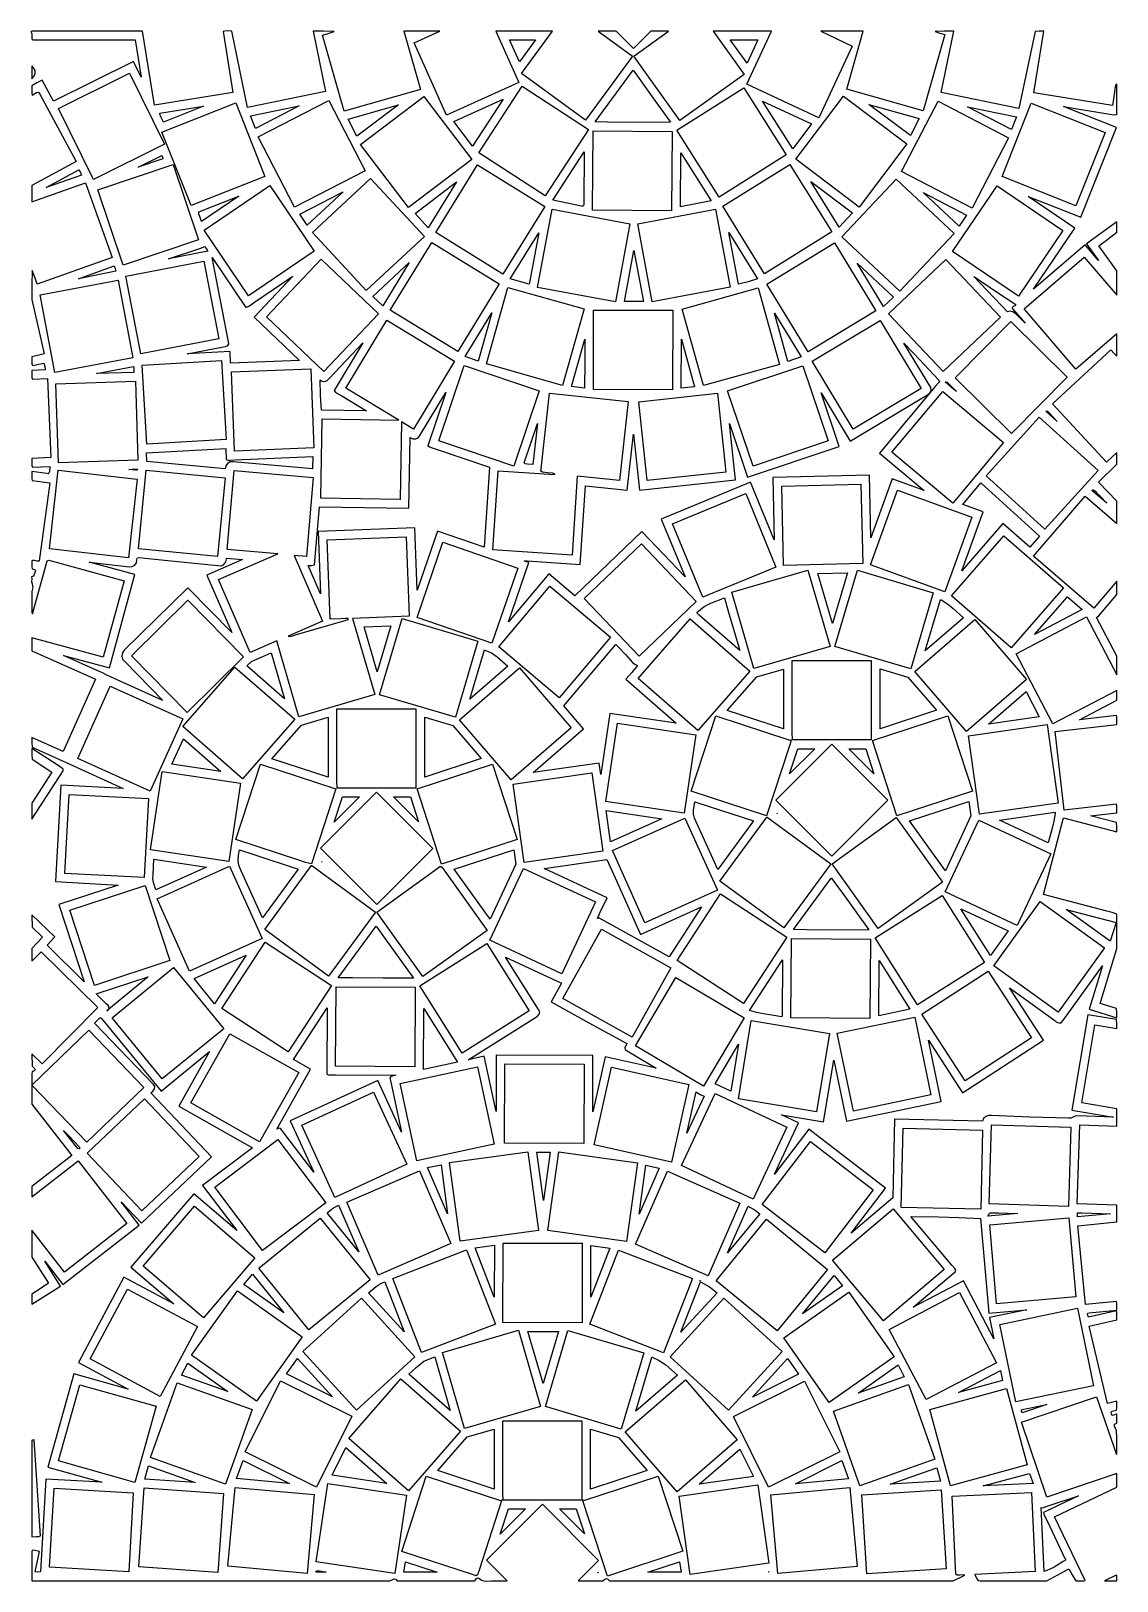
# Model space of a CAD drawing. Extents: x 0 to 14, y 0.5 to 20.5.
import ezdxf

# ---------------------------------------------------------------- set-up
doc = ezdxf.new("R2010")
doc.units = 0
doc.layers.add('Layer_1', color=7, linetype='CONTINUOUS')

msp = doc.modelspace()

# ---------------------------------------------------------------- linework, layer by layer
at = {"layer": 'Layer_1', "color": 7}
for points in [[(-0.017708, 20.501908), (-0.005276, 20.477813), (-0.007134, 20.443447), (-0.008022, 20.411413), (-0.003335, 20.400208), (0.007317, 20.39431), (1.328746, 20.39431), (1.406743, 19.910619), (1.306477, 20.112639), (0.272562, 19.601663), (0.124726, 19.875176), (0.056599, 19.839084), (-0.006794, 19.8001), (-0.007596, 19.733353), (-0.007157, 19.701389), (-0.000584, 19.679703), (0.055313, 19.711869), (0.079895, 19.716686), (0.095511, 19.6915), (0.564376, 18.822795), (-0.006794, 18.514501), (-0.006794, 18.30074), (0.687131, 18.546802), (1.02894, 17.583278), (0.062274, 17.240367), (0.031373, 17.32865), (-0.003376, 17.415212), (-0.007245, 17.227932), (-0.006628, 17.040331), (0.151571, 16.338138), (-0.006794, 16.302419), (-0.00777, 16.239821), (-0.007442, 16.209543), (0.000091, 16.188263), (0.149311, 16.220563), (0.16026, 16.176947), (0.166619, 16.132204), (-0.006794, 16.124487), (-0.00785, 16.063382), (-0.007626, 16.033617), (0.000255, 16.011858), (0.194345, 16.020472), (0.23971, 14.99907), (-0.006794, 14.988101), (-0.007846, 14.926863), (-0.007614, 14.897036), (0.000255, 14.875197), (0.225709, 14.885299), (0.222094, 14.821315), (0.214018, 14.796129), (0.204037, 14.79121), (0.188428, 14.793681), (-0.006794, 14.820201), (-0.007659, 14.759252), (-0.007299, 14.729469), (-0.000675, 14.705162), (0.225323, 14.674294), (0.087134, 13.661271), (0.059581, 13.663588), (0.027007, 13.671664), (0.001013, 13.672201), (-0.005889, 13.665486), (-0.006794, 13.6519), (-0.008537, 13.587374), (-0.001443, 13.562068), (0.02729, 13.555658), (0.040464, 13.547176), (0.038191, 13.528286), (0.024535, 13.488012), (0.016348, 13.469179), (0.001909, 13.464592), (-0.009049, 13.457676), (-0.006793, 13.431855), (-0.009421, 13.399291), (-0.004471, 13.370846), (0.007516, 13.323764), (-0.006064, 13.268264), (-0.008126, 13.21093), (-0.006793, 13.095393), (-0.007523, 13.029563), (-0.006425, 12.998605), (0.001039, 12.980933), (0.097472, 13.322827), (0.190501, 13.666088), (0.213437, 13.673162), (0.244571, 13.665909), (0.309531, 13.646699), (1.183502, 13.408869), (0.91506, 12.422359), (-0.006793, 12.673162), (-0.006793, 12.503939), (0.813416, 12.137381), (0.396256, 11.203953), (-0.006793, 11.384035), (-0.007389, 11.319618), (-0.002603, 11.258689), (0.436991, 11.05981), (1.174627, 10.726325), (0.367979, 10.769595), (0.300841, 9.522857), (1.108096, 9.479641), (0.340639, 9.227626), (0.668997, 8.227721), (0.189054, 8.701766), (0.29136, 8.808647), (-0.006793, 9.094452), (-0.004642, 8.935537), (0.131288, 8.80523), (-0.006792, 8.658386), (-0.006792, 8.495226), (0.113594, 8.617155), (0.843403, 7.896386), (0.124949, 7.168947), (-0.006792, 7.299034), (-0.004698, 7.138575), (0.026284, 7.109737), (0.035521, 7.094561), (0.024462, 7.079209), (0.005797, 7.071137), (-0.004476, 7.07064), (-0.006792, 7.034891), (-0.005305, 6.649372), (0.508538, 5.987417), (-0.006793, 5.5874), (-0.006793, 5.452408), (0.59133, 5.917744), (1.221149, 5.108119), (0.41417, 4.480339), (-0.006793, 5.021468), (-0.00569, 4.674147), (0.208623, 4.335701), (0.098864, 4.266687), (-0.006792, 4.195416), (-0.006792, 4.065219), (0.364782, 4.300257), (0.161494, 4.62134), (0.395044, 4.321369), (1.380176, 5.08844), (1.147728, 5.386923), (1.407737, 5.112197), (2.31432, 5.970219), (1.531815, 6.795829), (1.55715, 6.817256), (1.577768, 6.845709), (1.583254, 6.875889), (1.563193, 6.9025), (0.802612, 7.694035), (0.825628, 7.71521), (0.849002, 7.744036), (0.871934, 7.763417), (0.882985, 7.764223), (0.893626, 7.756255), (1.662894, 6.815949), (2.289791, 7.328855), (1.891538, 6.623189), (2.842605, 6.087022), (2.198234, 5.600244), (2.638931, 5.016892), (2.083747, 5.492095), (1.272578, 4.544225), (1.827321, 4.069463), (1.182345, 4.413918), (0.594418, 3.312976), (1.23934, 2.968521), (0.534667, 3.165746), (0.198425, 1.96338), (0.898855, 1.767644), (0.1734, 1.808544), (0.104443, 0.610147), (0.07148, 0.603821), (0.036423, 0.608273), (0.091489, 0.873076), (0.032769, 0.887226), (0.005748, 0.891425), (-0.006792, 0.877817), (-0.006792, 0.492958), (4.615203, 0.493565), (4.671462, 0.518906), (4.694354, 0.517398), (4.709681, 0.492958), (5.715208, 0.492958), (5.732002, 0.521263), (5.752091, 0.531713), (5.774743, 0.525473), (5.799223, 0.503708), (5.8289, 0.492554), (5.861934, 0.491665), (5.929025, 0.493013), (6.1311, 0.493013), (5.864202, 0.760022), (6.587121, 1.482886), (7.31241, 0.757487), (7.047937, 0.493013), (7.367807, 0.494337), (7.392214, 0.515113), (7.414187, 0.523745), (7.434013, 0.517342), (7.451977, 0.493013), (8.481372, 0.493013), (8.586819, 0.493013), (11.894497, 0.49373), (12.042057, 0.569137), (12.011241, 0.570896), (11.976617, 0.566715), (11.946159, 0.566469), (11.927844, 0.580035), (11.880496, 1.587231), (12.905095, 1.635407), (12.953106, 0.614061), (12.17264, 0.577405), (12.197877, 0.521757), (12.213423, 0.498594), (12.239888, 0.493014), (13.10447, 0.493894), (13.386526, 0.650605), (13.431042, 0.569531), (13.478249, 0.493012), (13.543406, 0.492156), (13.574679, 0.492554), (13.59577, 0.499384), (13.203413, 1.321875), (14.00703, 1.7053), (14.00703, 1.879594), (13.101383, 1.57356), (12.774071, 2.54221), (13.745919, 2.870569), (14.000054, 2.125942), (14.006685, 2.145494), (14.007667, 2.177836), (14.00703, 2.246428), (14.007819, 2.340331), (14.001456, 2.432896), (13.977239, 2.492486), (13.977945, 2.516596), (14.00703, 2.528099), (14.00703, 2.649752), (13.967759, 2.633241), (13.949586, 2.630598), (13.938403, 2.645949), (13.932454, 2.672445), (13.947675, 2.68542), (14.000044, 2.697276), (14.007376, 2.721768), (14.00793, 2.751586), (14.00703, 2.812802), (13.885762, 2.785903), (13.649511, 3.780571), (14.00703, 3.865568), (14.007989, 3.928707), (14.007636, 3.959227), (14.00016, 3.980762), (13.639314, 3.896712), (13.62758, 3.934047), (13.631798, 3.949905), (13.649076, 3.952882), (14.00703, 3.988489), (14.008075, 4.049671), (14.007838, 4.079422), (14.000008, 4.100791), (13.602492, 4.061359), (13.50151, 5.078848), (14.00703, 5.129008), (14.00703, 5.344258), (13.492525, 5.361566), (13.526866, 6.383409), (14.00703, 6.367314), (14.007312, 6.588957), (13.554985, 6.664915), (13.724263, 7.673308), (14.007312, 7.625793), (14.008151, 7.686599), (14.001414, 7.740997), (13.631934, 7.802954), (13.425614, 6.572366), (13.963656, 6.482021), (13.499718, 6.49846), (13.469086, 6.493017), (13.441434, 6.479707), (13.413733, 6.468403), (13.382956, 6.468977), (12.884195, 6.480136), (12.386096, 6.501301), (12.348576, 6.50327), (12.313405, 6.489569), (12.286339, 6.463492), (12.273133, 6.428333), (11.136693, 6.455232), (11.112495, 5.438626), (10.574564, 4.985472), (11.018945, 5.563092), (10.030341, 6.324871), (9.584407, 5.745544), (9.894576, 6.407608), (9.673759, 6.510961), (10.220014, 6.420672), (10.352085, 7.219494), (10.517064, 6.427838), (11.738502, 6.682499), (11.573468, 7.474155), (12.013613, 6.795003), (13.060977, 7.473934), (12.620722, 8.152866), (13.204569, 7.730856), (13.228983, 7.710382), (13.259272, 7.697925), (13.288387, 7.700557), (13.309279, 7.725353), (13.822757, 8.436852), (13.648903, 7.876266), (14.007028, 7.765031), (14.00771, 7.827056), (14.002067, 7.884424), (13.789684, 7.950295), (14.007028, 8.659213), (14.007028, 9.01166), (14.00632, 9.044494), (14.007028, 9.104484), (13.946264, 9.126527), (13.87887, 9.143457), (13.060812, 9.357437), (13.319497, 10.346648), (14.007028, 10.166786), (14.007763, 10.228435), (14.001736, 10.284857), (13.667259, 10.372555), (14.007028, 10.411416), (14.00806, 10.472963), (14.007799, 10.502862), (14.000022, 10.524299), (13.325836, 10.446969), (13.209309, 11.462749), (14.007028, 11.554306), (14.00806, 11.615826), (14.007801, 11.645713), (14.000022, 11.667133), (13.5251, 11.612514), (14.007028, 11.865191), (14.007028, 11.992852), (13.179985, 11.558881), (12.704892, 12.464307), (13.613295, 12.940943), (14.006422, 12.192723), (14.006196, 12.435533), (13.743266, 12.933722), (13.771985, 12.954265), (13.795641, 12.981653), (13.842048, 13.037636), (14.007023, 13.232701), (14.007023, 13.403357), (13.709752, 13.056643), (12.931001, 13.72433), (13.596538, 14.500551), (14.007028, 14.1486), (14.005044, 14.437602), (13.769124, 14.683169), (14.007029, 14.914734), (14.007029, 15.066263), (13.872312, 14.941744), (13.176072, 15.695035), (13.926937, 16.389015), (13.970006, 16.341481), (14.007029, 16.309419), (14.007029, 16.596878), (13.478303, 16.142511), (12.809789, 16.920497), (13.585294, 17.586916), (14.007029, 17.096059), (14.005705, 17.412897), (13.772045, 17.734586), (13.891366, 17.820766), (14.007028, 17.908826), (14.007028, 18.0447), (13.614508, 17.759446), (13.771273, 17.543811), (13.597585, 17.745886), (12.93067, 17.172843), (13.465845, 17.961742), (12.860996, 18.372122), (13.540424, 18.102357), (14.000799, 19.2625), (13.319387, 19.532816), (13.967065, 19.427534), (13.999595, 19.430952), (14.008644, 19.440537), (14.007028, 19.458622), (14.004784, 19.823216), (13.993464, 19.815031), (13.986984, 19.785701), (13.977256, 19.720118), (13.94893, 19.544998), (12.936293, 19.708709), (13.065388, 20.507199), (13.004596, 20.507997), (12.949687, 20.501577), (12.742816, 19.506799), (11.738502, 19.715654), (11.903095, 20.507199), (11.780839, 20.507727), (11.659182, 20.502845), (11.720526, 20.480518), (11.783867, 20.463102), (11.506055, 19.479128), (10.518883, 19.757822), (10.73044, 20.507199), (10.184185, 20.505545), (10.590155, 20.314108), (10.157451, 19.387736), (9.228047, 19.821818), (9.548138, 20.507199), (8.791815, 20.507199), (9.194037, 19.946338), (8.36319, 19.350529), (7.766831, 20.182037), (8.216347, 20.507144), (7.988309, 20.505104), (7.765673, 20.282468), (7.538076, 20.507143), (7.308991, 20.507143), (7.749467, 20.182808), (7.143627, 19.356261), (6.319009, 19.960723), (6.719577, 20.507198), (5.985909, 20.507198), (6.284944, 19.842708), (5.349641, 19.42169), (4.930001, 20.354015), (5.261337, 20.505269), (4.797048, 20.507199), (5.011967, 19.752806), (4.025457, 19.471797), (3.745329, 20.455109), (3.822268, 20.47653), (3.897189, 20.5029), (3.761577, 20.507715), (3.625385, 20.507199), (3.785568, 19.726844), (2.780703, 19.520689), (2.578241, 20.507199), (2.515832, 20.508194), (2.485585, 20.507877), (2.463946, 20.500235), (2.590644, 19.712567), (1.577896, 19.549628), (1.423886, 20.507199), (-0.000013, 20.507199), (-0.017707, 20.501908), (-0.017708, 20.501908)], [(6.497877, 20.3942), (6.289628, 20.109994), (6.161691, 20.3942), (6.497877, 20.3942), (6.497877, 20.3942)], [(9.371749, 20.3942), (9.230417, 20.091362), (9.013128, 20.3942), (9.371749, 20.3942), (9.371749, 20.3942)], [(-0.006794, 20.039824), (-0.006794, 19.888791), (0.020005, 19.919801), (0.036285, 19.957981), (0.036373, 19.997508), (0.014594, 20.032561), (-0.002279, 20.054597), (-0.007324, 20.055515), (-0.006794, 20.039824), (-0.006794, 20.039824)], [(1.708533, 19.045376), (0.789106, 18.590624), (0.335842, 19.507019), (1.255269, 19.961772), (1.708533, 19.045376), (1.708533, 19.045376)], [(7.814565, 19.923683), (8.027024, 19.625761), (8.243356, 19.330685), (7.836039, 19.328377), (7.428785, 19.332088), (7.268531, 19.33438), (7.75779, 20.002012), (7.814565, 19.923684), (7.814565, 19.923683)], [(5.674692, 18.847655), (4.856579, 18.228861), (4.239769, 19.044329), (5.057938, 19.663123), (5.674692, 18.847655), (5.674692, 18.847655)], [(5.686048, 19.020737), (5.444395, 19.339946), (6.081214, 19.626302), (5.686048, 19.020737), (5.686048, 19.020737)], [(7.182101, 19.237089), (6.621791, 18.377855), (5.765367, 18.936346), (6.325622, 19.79558), (7.182101, 19.237089), (7.182101, 19.237089)], [(9.735275, 18.908509), (8.870914, 18.362365), (8.322951, 19.229537), (9.187312, 19.775682), (9.735275, 18.908509), (9.735275, 18.908509)], [(11.293561, 19.050227), (10.677853, 18.233932), (9.858913, 18.851624), (10.47462, 19.667919), (11.293561, 19.050227), (11.293561, 19.050227)], [(1.693154, 19.33267), (1.66242, 19.392739), (1.648459, 19.422049), (1.644337, 19.446294), (2.208706, 19.537115), (1.693154, 19.33267), (1.693154, 19.33267)], [(3.004275, 18.631193), (2.050838, 18.252839), (1.673641, 19.203189), (2.627078, 19.581543), (3.004275, 18.631193), (3.004275, 18.631193)], [(3.338201, 19.486018), (2.882016, 19.250098), (2.816696, 19.413037), (3.447011, 19.542297), (3.338201, 19.486018), (3.338201, 19.486018)], [(4.296324, 18.703568), (3.38511, 18.232665), (2.915695, 19.140957), (3.826964, 19.61186), (4.296324, 18.703568), (4.296324, 18.703568)], [(4.19275, 19.150218), (4.07942, 19.369711), (4.727484, 19.554424), (4.19275, 19.150218), (4.19275, 19.150218)], [(10.062752, 19.308141), (9.820217, 18.986011), (9.430453, 19.602931), (10.062752, 19.308141), (10.062752, 19.308141)], [(11.454571, 19.376932), (11.339918, 19.156667), (10.804963, 19.560432), (11.454571, 19.376932), (11.454571, 19.376932)], [(12.608319, 19.127177), (12.136479, 18.220207), (11.226478, 18.693535), (11.698318, 19.60056), (12.608319, 19.127177), (12.608319, 19.127177)], [(12.708916, 19.399146), (12.644203, 19.235932), (12.079097, 19.530225), (12.708916, 19.399146), (12.708916, 19.399146)], [(13.854341, 19.19889), (13.476869, 18.24865), (12.523597, 18.627335), (12.90107, 19.577575), (13.854341, 19.19889), (13.854341, 19.19889)], [(8.263806, 19.21245), (8.256364, 18.186693), (7.233915, 18.194134), (7.241412, 19.219836), (8.263806, 19.21245), (8.263806, 19.21245)], [(1.671437, 18.900793), (1.685562, 18.867973), (1.680266, 18.854675), (1.660701, 18.850146), (1.365402, 18.749539), (1.671437, 18.900793), (1.671437, 18.900793)], [(7.122239, 18.299692), (7.122792, 18.259864), (7.111314, 18.246706), (7.090544, 18.247106), (6.905467, 18.285502), (6.720403, 18.322072), (7.127255, 18.945717), (7.122239, 18.299692), (7.122239, 18.299692)], [(8.768664, 18.313748), (8.37008, 18.23746), (8.375317, 18.936566), (8.768664, 18.313748), (8.768664, 18.313748)], [(0.600425, 18.713324), (0.619835, 18.682374), (0.632892, 18.647619), (0.179958, 18.48694), (0.600425, 18.713324), (0.600425, 18.713324)], [(2.143773, 17.8133), (1.17165, 17.485933), (0.845385, 18.45497), (1.817509, 18.782281), (2.143773, 17.8133), (2.143773, 17.8133)], [(6.618208, 18.241484), (6.078237, 17.369296), (5.208916, 17.907447), (5.748831, 18.779636), (6.618208, 18.241484), (6.618208, 18.241484)], [(10.325957, 17.912519), (9.457628, 17.372879), (8.916224, 18.244075), (9.784609, 18.783714), (10.325957, 17.912519), (10.325957, 17.912519)], [(3.641094, 17.664417), (2.791561, 17.089554), (2.218628, 17.936331), (3.068161, 18.511194), (3.641094, 17.664417), (3.641094, 17.664417)], [(3.551136, 17.9995), (3.454894, 18.141328), (4.015369, 18.431047), (3.551136, 17.9995), (3.551136, 17.9995)], [(5.06345, 17.855302), (4.312529, 17.156582), (3.616069, 17.905077), (4.366989, 18.603853), (5.06345, 17.855302), (5.06345, 17.855302)], [(5.1135, 17.96775), (4.941907, 18.152077), (5.479121, 18.558433), (5.1135, 17.96775), (5.1135, 17.96775)], [(10.591808, 18.15803), (10.42016, 17.975468), (10.055145, 18.562787), (10.591808, 18.15803), (10.591808, 18.15803)], [(11.904087, 17.892675), (11.20498, 17.146605), (10.456485, 17.847971), (11.155647, 18.594041), (11.904087, 17.892675), (11.904087, 17.892675)], [(12.066916, 18.129036), (11.969681, 17.986161), (11.505944, 18.42096), (12.066916, 18.129036), (12.066916, 18.129036)], [(13.308804, 17.931646), (12.734933, 17.085475), (11.885952, 17.661165), (12.459877, 18.507335), (13.308804, 17.931646), (13.308804, 17.931646)], [(2.183516, 18.048834), (2.161256, 18.11247), (2.151366, 18.143712), (2.15, 18.170994), (2.66627, 18.37576), (2.183516, 18.048834), (2.183516, 18.048834)], [(7.717221, 18.019124), (7.529973, 17.010565), (6.524722, 17.197207), (6.711969, 18.205765), (7.717221, 18.019124), (7.717221, 18.019124)], [(9.01175, 17.198915), (8.006829, 17.01062), (7.817928, 18.018848), (8.822848, 18.207088), (9.01175, 17.198915), (9.01175, 17.198915)], [(6.515406, 17.762312), (6.41751, 17.237886), (6.171723, 17.306292), (6.541368, 17.902817), (6.515406, 17.762312), (6.515406, 17.762312)], [(9.365189, 17.30778), (9.243099, 17.270408), (9.119678, 17.2375), (8.994497, 17.90403), (9.365189, 17.30778), (9.365189, 17.30778)], [(2.223368, 17.723507), (2.246942, 17.696094), (2.264489, 17.6637), (1.759135, 17.565198), (2.177562, 17.705041), (2.223368, 17.723507), (2.223368, 17.723507)], [(6.030281, 17.244501), (5.495272, 16.369336), (4.622919, 16.902582), (5.157928, 17.777802), (6.030281, 17.244501), (6.030281, 17.244501)], [(7.891405, 17.014479), (7.645838, 17.01514), (7.767988, 17.673457), (7.891405, 17.014479), (7.891405, 17.014479)], [(10.894205, 16.894038), (10.020253, 16.363273), (9.487724, 17.240036), (10.361621, 17.770801), (10.894205, 16.894038), (10.894205, 16.894038)], [(1.056335, 17.473972), (1.0683, 17.440537), (1.076785, 17.405566), (0.594417, 17.309379), (1.056335, 17.473972), (1.056335, 17.473972)], [(2.409514, 16.533764), (1.402223, 16.340012), (1.209077, 17.343995), (2.216258, 17.537802), (2.409514, 16.533764), (2.409514, 16.533764)], [(2.757661, 16.938521), (2.780383, 16.944357), (2.805161, 16.960876), (2.855114, 16.995974), (3.365321, 17.341349), (2.863109, 16.812789), (3.450704, 16.254518), (2.560437, 16.218193), (2.553381, 16.370825), (2.001008, 16.339957), (2.468113, 16.429041), (2.495927, 16.432534), (2.522119, 16.444047), (2.537456, 16.463885), (2.532708, 16.492352), (2.322532, 17.581183), (2.757661, 16.938521), (2.757661, 16.938521)], [(4.470287, 16.856225), (3.763574, 16.112746), (3.02252, 16.817199), (3.729233, 17.560678), (4.470287, 16.856225), (4.470287, 16.856225)], [(4.525629, 16.959798), (4.397527, 17.081562), (4.867713, 17.51873), (4.525629, 16.959798), (4.525629, 16.959798)], [(11.120424, 17.071254), (10.992542, 16.949601), (10.652607, 17.509636), (11.120424, 17.071254), (11.120424, 17.071254)], [(12.503533, 16.81312), (11.761542, 16.109714), (11.055821, 16.85413), (11.797812, 17.557536), (12.503533, 16.81312), (12.503533, 16.81312)], [(1.297271, 16.286544), (0.289264, 16.096485), (0.099867, 17.10124), (1.107819, 17.291244), (1.297271, 16.286544), (1.297271, 16.286544)], [(12.182836, 17.324317), (12.440676, 17.148064), (12.701034, 16.976059), (12.688427, 16.960522), (12.667795, 16.948642), (12.65456, 16.935984), (12.664143, 16.918112), (12.82164, 16.734627), (12.745729, 16.813199), (12.707465, 16.851857), (12.662677, 16.882294), (12.62901, 16.888851), (12.595917, 16.880092), (12.160788, 17.339089), (12.182836, 17.324317), (12.182836, 17.324317)], [(7.126373, 16.919063), (6.848781, 15.931561), (5.864531, 16.208216), (6.142068, 17.195718), (7.126373, 16.919063), (7.126373, 16.919063)], [(9.65127, 16.20298), (8.666303, 15.928585), (8.391026, 16.916748), (9.375993, 17.191143), (9.65127, 16.20298), (9.65127, 16.20298)], [(5.758091, 16.245864), (5.587876, 16.304183), (5.933378, 16.869178), (5.758091, 16.245864), (5.758091, 16.245864)], [(8.270035, 16.900928), (8.26805, 15.875172), (7.245656, 15.877211), (7.247586, 16.902913), (8.270036, 16.900929), (8.270035, 16.900928)], [(9.928035, 16.29856), (9.757985, 16.241013), (9.583911, 16.865375), (9.928035, 16.29856), (9.928035, 16.29856)], [(5.45338, 16.244872), (4.922945, 15.366896), (4.76877, 15.460052), (4.751242, 14.459155), (3.72565, 14.477125), (3.743565, 15.499408), (4.732225, 15.4821), (4.047836, 15.895622), (4.57827, 16.773598), (5.45338, 16.244872), (5.45338, 16.244872)], [(11.477391, 15.893197), (10.601896, 15.365132), (10.072123, 16.243494), (10.947673, 16.771503), (11.477391, 15.893197), (11.477391, 15.893197)], [(13.365689, 16.037119), (12.64707, 15.309845), (11.917371, 16.03078), (12.635935, 16.758053), (13.365689, 16.037119), (13.365689, 16.037119)], [(3.896527, 15.863596), (3.913258, 15.844574), (3.939871, 15.827994), (3.995525, 15.795435), (4.315175, 15.601934), (3.735407, 15.611581), (3.721604, 15.80618), (3.715288, 16.001676), (3.744979, 15.985781), (3.777824, 15.983208), (3.808421, 15.994347), (3.831363, 16.019589), (4.26959, 16.480847), (3.896527, 15.863596), (3.896527, 15.863596)], [(11.384235, 16.34398), (11.708337, 15.998578), (11.714766, 15.979143), (11.699868, 15.958416), (11.662162, 15.916444), (10.94183, 15.057058), (11.518126, 14.574138), (11.106368, 14.723352), (10.830926, 13.962951), (10.812956, 14.771143), (9.564288, 14.74259), (9.582643, 13.935335), (9.275617, 14.681901), (8.120986, 14.206202), (8.429722, 13.457211), (7.870293, 14.042822), (7.00494, 13.215668), (6.671124, 13.497064), (6.149564, 12.879703), (6.412274, 13.642915), (6.355821, 13.662787), (6.354496, 13.667293), (6.39001, 13.664385), (7.076433, 13.619489), (7.14335, 14.63626), (7.683707, 14.577446), (7.762696, 15.301522), (7.840197, 14.57695), (9.081644, 14.709958), (9.00271, 15.440373), (9.237528, 14.744464), (10.419774, 15.143378), (10.18639, 15.835319), (10.563366, 15.2098), (11.530671, 15.79217), (11.562951, 15.809703), (11.591858, 15.835091), (11.608436, 15.866669), (11.603725, 15.902767), (11.257346, 16.47743), (11.384235, 16.34398), (11.384235, 16.34398)], [(7.133814, 16.23473), (7.13161, 15.89678), (6.962001, 15.915576), (7.134311, 16.528858), (7.133814, 16.23473), (7.133814, 16.23473)], [(8.55369, 15.91293), (8.380443, 15.893748), (8.382207, 16.528913), (8.55369, 15.91293), (8.55369, 15.91293)], [(2.501622, 15.230856), (1.477519, 15.173199), (1.420027, 16.193995), (2.444185, 16.251652), (2.501622, 15.230856), (2.501622, 15.230856)], [(1.308957, 16.169796), (1.311382, 16.099076), (0.828958, 16.083201), (1.308019, 16.1736), (1.308956, 16.169796), (1.308957, 16.169796)], [(3.636795, 15.125574), (2.611865, 15.083847), (2.570193, 16.105414), (3.595178, 16.147141), (3.636795, 15.125574), (3.636795, 15.125574)], [(6.545337, 15.860675), (6.217419, 14.888717), (5.248603, 15.215533), (5.576466, 16.18749), (6.545337, 15.860675), (6.545337, 15.860675)], [(10.276624, 15.213934), (9.307697, 14.887339), (8.98011, 15.859407), (9.949036, 16.185947), (10.276624, 15.213934), (10.276624, 15.213934)], [(1.363693, 14.96484), (0.338488, 14.93105), (0.304863, 15.952948), (1.330014, 15.986738), (1.363693, 14.96484), (1.363693, 14.96484)], [(5.108209, 15.151647), (5.130653, 15.136325), (5.161668, 15.125249), (5.226267, 15.104369), (5.903281, 14.875929), (5.83697, 13.841077), (5.231791, 14.049216), (4.969027, 13.285728), (4.937773, 14.093093), (3.690317, 14.044751), (3.72091, 13.237882), (3.560672, 13.607307), (3.605258, 13.605154), (3.643464, 13.614803), (3.709114, 14.364236), (4.862697, 14.344337), (4.879564, 15.258141), (4.913369, 15.242593), (4.950635, 15.240161), (4.983797, 15.253225), (5.005289, 15.284168), (5.339939, 15.837799), (5.108209, 15.151647), (5.108209, 15.151647)], [(7.694676, 15.721548), (7.583827, 14.7018), (7.038124, 14.761166), (6.971151, 13.739433), (5.947599, 13.806516), (6.014461, 14.82676), (6.742452, 14.77908), (6.748557, 14.786064), (6.744882, 14.791057), (6.717836, 14.796774), (6.652477, 14.803031), (6.587957, 14.809181), (6.567754, 14.821952), (6.571958, 14.854349), (6.67818, 15.832012), (7.694676, 15.721548), (7.694676, 15.721548)], [(8.957014, 14.810444), (7.940353, 14.701304), (7.830881, 15.721217), (8.847488, 15.830358), (8.957014, 14.810444), (8.957014, 14.810444)], [(12.543166, 15.195523), (11.886172, 14.412081), (11.100139, 15.071169), (11.757077, 15.854612), (12.543166, 15.195523), (12.543166, 15.195523)], [(11.934844, 15.854832), (11.937686, 15.850591), (11.917064, 15.867651), (11.866678, 15.910071), (11.82371, 15.945499), (11.788772, 15.978304), (11.813974, 15.973777), (11.836922, 15.952911), (11.882148, 15.906309), (11.934844, 15.854832), (11.934844, 15.854832)], [(6.46497, 14.911427), (6.396724, 14.914041), (6.365499, 14.917296), (6.351408, 14.932075), (6.522517, 15.439602), (6.46497, 14.911427), (6.46497, 14.911427)], [(13.764659, 14.832548), (13.078065, 14.074958), (12.317994, 14.763812), (13.004588, 15.521402), (13.764659, 14.832548), (13.764659, 14.832548)], [(13.236043, 15.464296), (13.089696, 15.596808), (13.112216, 15.59834), (13.134391, 15.577138), (13.178616, 15.526423), (13.236043, 15.464296), (13.236043, 15.464296)], [(2.503386, 14.973604), (2.525752, 14.966582), (2.555514, 14.967578), (2.616463, 14.971118), (3.622518, 15.011969), (3.619652, 14.85592), (2.594997, 14.946209), (2.555674, 14.944219), (2.522209, 14.924084), (2.498873, 14.891832), (2.489936, 14.853494), (1.477409, 14.950343), (1.474046, 15.059924), (2.497543, 15.117416), (2.503386, 14.973604), (2.503386, 14.973604)], [(1.354267, 14.720982), (1.23978, 13.704982), (0.220473, 13.8198), (0.33485, 14.835855), (1.354267, 14.720982), (1.354267, 14.720982)], [(1.361488, 14.849085), (1.35066, 14.837439), (1.332585, 14.837085), (1.294021, 14.84126), (1.247207, 14.846808), (1.290251, 14.849299), (1.3293, 14.851504), (1.361488, 14.849084), (1.361488, 14.849085)], [(2.491535, 14.738015), (2.392206, 13.720416), (1.371245, 13.820076), (1.470574, 14.83773), (2.491535, 14.738015), (2.491535, 14.738015)], [(3.627975, 14.741653), (3.53934, 13.723117), (3.381582, 13.736842), (3.749132, 12.888191), (3.305871, 12.693588), (3.318638, 12.686909), (3.347791, 12.693587), (3.41064, 12.712731), (4.084681, 12.909894), (4.075856, 12.919235), (4.045487, 12.919792), (3.97763, 12.916344), (3.846918, 12.911287), (3.807285, 13.936272), (4.828963, 13.975794), (4.868595, 12.950809), (4.136361, 12.922477), (4.42178, 11.937786), (3.43979, 11.653249), (3.156245, 12.631435), (2.810853, 12.481891), (2.403175, 13.423201), (3.168758, 13.755088), (2.517497, 13.812028), (2.606077, 14.830564), (3.627975, 14.741653), (3.627975, 14.741653)], [(10.724927, 13.630127), (9.702808, 13.606866), (9.679437, 14.632347), (10.701555, 14.655608), (10.724927, 13.630127), (10.724927, 13.630127)], [(13.008005, 13.986047), (12.884588, 13.84229), (12.535449, 14.147222), (12.004298, 13.537688), (12.280071, 14.297924), (12.017306, 14.392899), (12.251187, 14.671924), (13.008005, 13.986047), (13.008005, 13.986047)], [(9.604306, 13.58614), (8.659082, 13.19621), (8.267885, 14.144521), (9.213109, 14.534396), (9.604306, 13.58614), (9.604306, 13.58614)], [(12.135101, 14.230015), (11.785245, 13.265774), (10.824091, 13.614473), (11.174002, 14.578714), (12.135101, 14.230015), (12.135101, 14.230015)], [(13.875453, 14.409987), (13.68352, 14.574414), (13.694536, 14.584377), (13.705672, 14.58488), (13.728193, 14.56658), (13.75085, 14.537659), (13.77341, 14.516263), (13.875453, 14.409987), (13.875453, 14.409987)], [(6.268186, 13.573187), (5.934866, 12.603158), (4.96798, 12.935431), (5.301244, 13.905459), (6.268186, 13.573187), (6.268186, 13.573187)], [(8.574912, 13.14164), (7.835456, 12.435589), (7.12709, 13.177469), (7.866545, 13.883521), (8.574912, 13.14164), (8.574912, 13.14164)], [(13.316576, 13.315879), (12.642605, 12.542524), (11.871785, 13.21429), (12.545701, 13.98759), (13.316576, 13.315879), (13.316576, 13.315879)], [(1.877315, 13.657578), (2.43972, 13.603503), (2.468657, 13.615802), (2.490371, 13.638381), (2.503806, 13.667251), (2.507906, 13.698423), (2.715383, 13.68117), (2.255228, 13.482291), (2.576422, 12.74019), (2.008835, 13.316541), (1.186422, 12.51094), (1.163524, 12.476034), (1.154789, 12.435502), (1.163434, 12.396439), (1.192675, 12.365938), (1.686705, 11.864474), (0.960975, 12.190518), (0.907431, 12.219803), (0.846817, 12.246379), (0.403035, 12.444518), (0.994709, 12.283729), (1.322297, 13.488134), (0.732662, 13.648648), (1.253119, 13.588918), (1.290966, 13.59289), (1.323917, 13.610881), (1.345846, 13.640264), (1.350624, 13.678411), (1.35158, 13.695524), (1.358779, 13.704925), (1.386141, 13.707708), (1.452357, 13.699075), (1.877315, 13.657578), (1.877315, 13.657578)], [(10.30209, 12.560935), (9.3201, 12.276342), (9.034515, 13.261585), (10.016615, 13.546122), (10.30209, 12.560935), (10.30209, 12.560935)], [(10.33406, 12.856717), (10.146426, 13.504174), (10.528804, 13.512773), (10.33406, 12.856717), (10.33406, 12.856717)], [(11.63581, 13.253316), (11.344217, 12.269893), (10.363936, 12.560604), (10.655639, 13.544082), (11.63581, 13.253316), (11.63581, 13.253316)], [(7.465646, 12.67884), (6.804077, 11.895012), (6.022785, 12.554431), (6.684298, 13.338259), (7.465646, 12.67884), (7.465646, 12.67884)], [(2.727289, 12.425942), (1.998693, 11.708646), (1.279026, 12.439612), (2.007622, 13.156909), (2.727289, 12.425942), (2.727289, 12.425942)], [(8.987937, 13.017947), (9.1366, 12.507081), (8.61156, 12.964837), (8.586452, 12.988819), (8.587932, 13.00227), (8.602913, 13.015853), (8.677793, 13.074147), (8.761827, 13.117626), (8.938438, 13.188328), (8.987937, 13.017947), (8.987937, 13.017947)], [(11.744234, 13.157681), (11.820719, 13.108609), (11.890761, 13.050869), (12.025685, 12.928816), (11.5313, 12.502341), (11.729462, 13.165012), (11.744234, 13.157681), (11.744234, 13.157681)], [(13.464026, 13.119371), (13.558614, 13.039059), (12.943899, 12.716598), (13.367232, 13.202439), (13.464026, 13.119371), (13.464026, 13.119371)], [(4.453806, 12.234174), (4.285795, 12.81488), (4.630084, 12.82844), (4.453806, 12.234174), (4.453806, 12.234174)], [(5.755556, 12.630223), (5.463853, 11.646744), (4.483627, 11.93751), (4.77533, 12.920934), (5.755556, 12.630223), (5.755556, 12.630223)], [(9.268341, 12.242498), (8.595196, 11.472891), (7.823054, 12.148185), (8.496198, 12.917847), (9.268341, 12.242498), (9.268341, 12.242498)], [(12.840381, 12.132089), (12.063719, 11.462142), (11.395921, 12.236324), (12.172639, 12.906271), (12.840381, 12.132089), (12.840381, 12.132089)], [(3.254857, 11.885476), (2.769622, 12.309967), (2.832033, 12.365028), (2.907193, 12.400962), (3.083319, 12.47715), (3.254857, 11.885476), (3.254857, 11.885476)], [(5.845128, 12.514357), (5.929284, 12.477488), (6.004135, 12.424787), (6.143005, 12.303848), (5.65077, 11.879247), (5.839892, 12.51568), (5.845128, 12.514357), (5.845128, 12.514357)], [(7.562274, 12.557572), (7.660101, 12.458181), (7.75305, 12.35445), (7.781605, 12.330378), (7.815006, 12.313935), (7.740635, 12.224778), (7.664028, 12.137436), (8.314462, 11.569188), (7.460355, 11.695747), (7.343111, 10.90773), (7.32222, 11.055015), (6.466899, 10.933582), (7.119979, 11.49753), (6.865317, 11.792265), (7.535485, 12.586015), (7.562274, 12.557572), (7.562274, 12.557572)], [(3.388031, 11.619514), (2.714887, 10.849852), (1.942745, 11.525201), (2.615889, 12.294808), (3.388031, 11.619514), (3.388031, 11.619514)], [(6.960127, 11.509051), (6.183409, 10.839104), (5.515612, 11.613285), (6.292329, 12.283233), (6.960127, 11.509051), (6.960127, 11.509051)], [(9.699942, 11.495766), (8.97333, 11.733781), (9.355543, 12.168525), (9.699942, 12.26835), (9.699942, 11.495766), (9.699942, 11.495766)], [(10.83506, 12.378868), (10.83506, 11.354821), (9.816689, 11.353113), (9.811727, 11.447179), (9.81228, 11.545156), (9.81228, 12.37887), (10.83506, 12.37887), (10.83506, 12.378868)], [(11.30905, 12.162572), (11.678529, 11.735766), (10.948279, 11.496042), (10.948279, 12.269287), (11.30905, 12.162572), (11.30905, 12.162572)], [(1.941863, 11.625964), (1.522718, 10.693362), (0.587086, 11.113829), (1.00623, 12.046431), (1.941863, 11.625964), (1.941863, 11.625964)], [(13.00547, 11.650327), (12.347374, 11.556841), (12.833932, 11.977033), (13.00547, 11.650327), (13.00547, 11.650327)], [(3.819798, 10.872728), (3.093021, 11.110632), (3.475123, 11.545486), (3.819798, 11.645311), (3.819798, 10.872728), (3.819798, 10.872728)], [(4.954695, 11.755775), (4.954695, 10.731672), (3.936656, 10.730018), (3.931756, 10.824065), (3.932301, 10.922006), (3.932301, 11.755774), (4.954695, 11.755774), (4.954695, 11.755775)], [(5.428961, 11.539367), (5.798275, 11.112727), (5.06797, 10.872948), (5.06797, 11.646248), (5.428961, 11.539367), (5.428961, 11.539367)], [(9.782018, 11.349749), (9.798093, 11.33733), (9.793108, 11.314479), (9.774796, 11.265241), (9.480889, 10.372555), (8.507608, 10.691102), (8.825604, 11.662785), (9.782018, 11.349749), (9.782018, 11.349749)], [(12.140723, 10.69237), (11.16612, 10.372555), (10.849171, 11.344623), (11.821956, 11.663777), (12.140723, 10.69237), (12.140723, 10.69237)], [(8.569841, 11.416833), (8.419249, 10.405573), (7.404737, 10.556606), (7.555274, 11.567865), (8.569841, 11.416833), (8.569841, 11.416833)], [(13.249327, 10.53803), (12.233713, 10.394108), (12.090232, 11.406415), (13.105846, 11.550282), (13.249327, 10.53803), (13.249327, 10.53803)], [(-0.006794, 11.227711), (-0.007231, 11.164775), (-0.003597, 11.104073), (0.252223, 10.938543), (-0.006794, 10.536045), (-0.006794, 10.32967), (0.395759, 10.953371), (0.396528, 10.977179), (0.378355, 10.993604), (0.331692, 11.021756), (-0.006794, 11.240664), (-0.006794, 11.233608), (-0.006794, 11.227711), (-0.006794, 11.227711)], [(2.433988, 10.94604), (1.802681, 11.040132), (1.950517, 11.368877), (2.433988, 10.94604), (2.433988, 10.94604)], [(11.050364, 10.574686), (10.327335, 9.851822), (9.602156, 10.577166), (10.32513, 11.30003), (11.050364, 10.574686), (11.050364, 10.574686)], [(10.105637, 11.240168), (9.779262, 10.913904), (9.885977, 11.240168), (10.105637, 11.240168), (10.105637, 11.240168)], [(9.798499, 11.349474), (9.798044, 11.353443), (9.798499, 11.349474), (9.798499, 11.349474)], [(9.80324, 11.354049), (9.804211, 11.349221), (9.801611, 11.351824), (9.799825, 11.35554), (9.80324, 11.354049), (9.80324, 11.354049)], [(10.76263, 11.240168), (10.868629, 10.917101), (10.545617, 11.240168), (10.76263, 11.240168), (10.76263, 11.240168)], [(3.9183, 10.721309), (3.603722, 9.753706), (3.529579, 9.772121), (3.453112, 9.797797), (2.627299, 10.068064), (2.94535, 11.039746), (3.9183, 10.721309), (3.9183, 10.721309)], [(6.260469, 10.069221), (5.285865, 9.749461), (4.968972, 10.721474), (5.941701, 11.040683), (6.260469, 10.069221), (6.260469, 10.069221)], [(2.689531, 10.793739), (2.538994, 9.782479), (1.524372, 9.933567), (1.675019, 10.944772), (2.689531, 10.793739), (2.689531, 10.793739)], [(7.369018, 9.914936), (6.353459, 9.771014), (6.209978, 10.783321), (7.225592, 10.927243), (7.369018, 9.914936), (7.369018, 9.914936)], [(1.49863, 10.595632), (1.443895, 9.574671), (0.419571, 9.629572), (0.474362, 10.650533), (1.49863, 10.595632), (1.49863, 10.595632)], [(5.17011, 9.951647), (4.447081, 9.228783), (3.721847, 9.954183), (4.444931, 10.677047), (5.17011, 9.951647), (5.17011, 9.951647)], [(4.225603, 10.617129), (3.898842, 10.290424), (4.005557, 10.617129), (4.225603, 10.617129), (4.225603, 10.617129)], [(4.882431, 10.617129), (4.988485, 10.293676), (4.665142, 10.617129), (4.882431, 10.617129), (4.882431, 10.617129)], [(8.129805, 10.334301), (7.466583, 10.035487), (7.409091, 10.441788), (8.129805, 10.334301), (8.129805, 10.334301)], [(8.741654, 10.495531), (9.311942, 10.30878), (8.851456, 9.680284), (8.549831, 10.340915), (8.539546, 10.394262), (8.539203, 10.448137), (8.55584, 10.555283), (8.741654, 10.495531), (8.741654, 10.495531)], [(12.122919, 10.37261), (11.791859, 9.66066), (11.328287, 10.306519), (12.096571, 10.558315), (12.122919, 10.37261), (12.122919, 10.37261)], [(13.209034, 10.40188), (13.193445, 10.306037), (13.170022, 10.211829), (13.117918, 10.024352), (12.492454, 10.316386), (13.210522, 10.419353), (13.209034, 10.40188), (13.209034, 10.40188)], [(8.847047, 9.412117), (7.911745, 8.991099), (7.492105, 9.923425), (8.427462, 10.344388), (8.847047, 9.412117), (8.847047, 9.412117)], [(9.491638, 10.354089), (10.311295, 9.751887), (9.705675, 8.92567), (8.881057, 9.530133), (9.486291, 10.355853), (9.491638, 10.354089), (9.491638, 10.354089)], [(9.613181, 10.407723), (9.6236, 10.39825), (9.613181, 10.407723), (9.613181, 10.407723)], [(11.756085, 9.515746), (10.925239, 8.919937), (10.328658, 9.751776), (11.158347, 10.349294), (11.756085, 9.515746), (11.756085, 9.515746)], [(13.152258, 9.883517), (12.719555, 8.957144), (11.790206, 9.391227), (12.222854, 10.317599), (13.152258, 9.883517), (13.152258, 9.883517)], [(2.249165, 9.710987), (1.59581, 9.417134), (1.564516, 9.512127), (1.555767, 9.560542), (1.559105, 9.610565), (1.569848, 9.812134), (2.249165, 9.710987), (2.249165, 9.710987)], [(2.8614, 9.872382), (3.431687, 9.685741), (2.971312, 9.05719), (2.690909, 9.672272), (2.665416, 9.7341), (2.65817, 9.799844), (2.663462, 9.866822), (2.675585, 9.932355), (2.8614, 9.872382), (2.8614, 9.872382)], [(6.242665, 9.749461), (5.91166, 9.037677), (5.448088, 9.683481), (6.216317, 9.935276), (6.242665, 9.749461), (6.242665, 9.749461)], [(2.966737, 8.789079), (2.031325, 8.368116), (1.611795, 9.300386), (2.547097, 9.721405), (2.966737, 8.789079), (2.966737, 8.789079)], [(3.611273, 9.731051), (4.43093, 9.128958), (3.825365, 8.302631), (3.000747, 8.907094), (3.605927, 9.732815), (3.611273, 9.731051), (3.611273, 9.731051)], [(3.732871, 9.784519), (3.744506, 9.773742), (3.732871, 9.784519), (3.732871, 9.784519)], [(5.875776, 8.892763), (5.044929, 8.296899), (4.448404, 9.128628), (5.242341, 9.700706), (5.268704, 9.720895), (5.290028, 9.710492), (5.327378, 9.657506), (5.875776, 8.892763), (5.875776, 8.892763)], [(7.271894, 9.260478), (6.83919, 8.334106), (5.909841, 8.768243), (6.342545, 9.694615), (7.271894, 9.260478), (7.271894, 9.260478)], [(7.526555, 9.571529), (7.855741, 8.841996), (8.643042, 9.195931), (8.223732, 8.553269), (7.305904, 9.06182), (7.297609, 9.047957), (7.307017, 9.068793), (7.335238, 9.128887), (7.422155, 9.315049), (6.612199, 9.693237), (7.419399, 9.807449), (7.526555, 9.571529), (7.526555, 9.571529)], [(1.776553, 8.50388), (0.802005, 8.1839), (0.483071, 9.155307), (1.45762, 9.475232), (1.776553, 8.50388), (1.776553, 8.50388)], [(10.319177, 9.569214), (10.387729, 9.47906), (10.453406, 9.385167), (10.803971, 8.901196), (10.403062, 8.897788), (10.002185, 8.902049), (9.830139, 8.904117), (10.317524, 9.569379), (10.319177, 9.56921), (10.319177, 9.569214)], [(9.743709, 8.806663), (9.183398, 7.947428), (8.326975, 8.50592), (8.887285, 9.365154), (9.743709, 8.806663), (9.743709, 8.806663)], [(12.296827, 8.478083), (11.432522, 7.931884), (10.884559, 8.799111), (11.74892, 9.345255), (12.296827, 8.478083), (12.296827, 8.478083)], [(13.84905, 8.666268), (13.25043, 7.837351), (12.418922, 8.4379), (13.017486, 9.266762), (13.84905, 8.666268), (13.84905, 8.666268)], [(12.603965, 8.88692), (12.373998, 8.567711), (11.99195, 9.172229), (12.603965, 8.88692), (12.603965, 8.88692)], [(13.998209, 8.995674), (13.920598, 8.754187), (13.352019, 9.164787), (13.998209, 8.995674), (13.998209, 8.995674)], [(4.557379, 8.783953), (4.923166, 8.278102), (4.528044, 8.274616), (4.132952, 8.279195), (3.950105, 8.281246), (4.439144, 8.948547), (4.557379, 8.783955), (4.557379, 8.783953)], [(8.245891, 8.409457), (7.74853, 7.516102), (6.852309, 8.015062), (7.34967, 8.908417), (8.245891, 8.409457), (8.245891, 8.409457)], [(3.863399, 8.183569), (3.303089, 7.32439), (2.446666, 7.882826), (3.006976, 8.74206), (3.863399, 8.183569), (3.863399, 8.183569)], [(6.416573, 7.85499), (5.552213, 7.308845), (5.004249, 8.176017), (5.868665, 8.722217), (6.416573, 7.85499), (6.416573, 7.85499)], [(10.825413, 8.782023), (10.817917, 7.756267), (9.795578, 7.763708), (9.802964, 8.78941), (10.825413, 8.782023), (10.825413, 8.782023)], [(2.472407, 7.624251), (1.678547, 6.974699), (1.03109, 7.766023), (1.82495, 8.415576), (2.472407, 7.624251), (2.472407, 7.624251)], [(2.354006, 7.947153), (2.089864, 8.270275), (2.762347, 8.572672), (2.354006, 7.947153), (2.354006, 7.947153)], [(6.833347, 8.212398), (6.699181, 7.970965), (7.186863, 7.6995), (7.67621, 7.43116), (7.652466, 7.378556), (7.656658, 7.352946), (7.680543, 7.336446), (8.05484, 7.113605), (7.395917, 7.26089), (7.236947, 6.550483), (7.24064, 7.277426), (5.992303, 7.283545), (5.988665, 6.554728), (5.835261, 7.26767), (5.628225, 7.223076), (6.496113, 7.770378), (6.52519, 7.787014), (6.547446, 7.812934), (6.554708, 7.843315), (6.538804, 7.873335), (6.111696, 8.54919), (6.833347, 8.212398), (6.833347, 8.212398)], [(9.68324, 7.796065), (9.683114, 7.779545), (9.66734, 7.777721), (9.629276, 7.787355), (9.443289, 7.815765), (9.350718, 7.831553), (9.260899, 7.859179), (9.688697, 8.51496), (9.68324, 7.796065), (9.68324, 7.796065)], [(11.333689, 7.877644), (10.931412, 7.792316), (10.936759, 8.506195), (11.333689, 7.877644), (11.333689, 7.877644)], [(0.959707, 7.853115), (0.987258, 7.87672), (0.992952, 7.900184), (0.980357, 7.923529), (0.953041, 7.946778), (0.825817, 8.072334), (1.497032, 8.292765), (0.959707, 7.853115), (0.959707, 7.853115)], [(9.191446, 7.763543), (8.669225, 6.880606), (7.789154, 7.401119), (8.311376, 8.284056), (9.191446, 7.763543), (9.191446, 7.763543)], [(12.904928, 7.507338), (12.047072, 6.950997), (11.488966, 7.811609), (12.346768, 8.367951), (12.904928, 7.507338), (12.904928, 7.507338)], [(4.945104, 8.158874), (4.937663, 7.133118), (3.915213, 7.140559), (3.92271, 8.166316), (4.945104, 8.158874), (4.945104, 8.158874)], [(3.801884, 7.035608), (3.823899, 7.027535), (3.853673, 7.027105), (3.914714, 7.02772), (4.694687, 7.021993), (4.631569, 7.007597), (4.616206, 6.989943), (4.62527, 6.95652), (4.768936, 6.289318), (4.463838, 6.954855), (3.328996, 6.433956), (3.634259, 5.769577), (3.20624, 6.334352), (3.181348, 6.338859), (3.157678, 6.327903), (3.593194, 7.09999), (3.372597, 7.224344), (3.808167, 7.891976), (3.801884, 7.035608), (3.801884, 7.035608)], [(5.491524, 7.193641), (5.050386, 7.098722), (5.056449, 7.882881), (5.491524, 7.193641), (5.491524, 7.193641)], [(10.294373, 7.562294), (10.127354, 6.550153), (9.118465, 6.71673), (9.285483, 7.728761), (10.294373, 7.562294), (10.294373, 7.562294)], [(11.605273, 6.769647), (10.604321, 6.560846), (10.394859, 7.56505), (11.395811, 7.773795), (11.605273, 6.769647), (11.605273, 6.769647)], [(1.44158, 6.865944), (0.70477, 6.157081), (-0.006408, 6.896371), (0.730402, 7.605179), (1.44158, 6.865944), (1.44158, 6.865944)], [(3.439459, 7.05683), (2.935153, 6.163586), (2.044775, 6.666294), (2.549081, 7.559538), (3.439459, 7.05683), (3.439459, 7.05683)], [(9.02112, 6.816445), (8.818714, 6.911364), (9.121276, 7.423057), (9.02112, 6.816445), (9.02112, 6.816445)], [(5.964081, 6.130898), (4.964562, 5.915649), (4.748596, 6.918475), (5.74817, 7.133669), (5.964081, 6.130898), (5.964081, 6.130898)], [(7.126538, 7.165474), (7.121853, 6.139718), (6.099404, 6.144403), (6.104089, 7.17016), (7.126538, 7.165474), (7.126538, 7.165474)], [(8.478945, 6.90271), (8.254876, 5.901703), (7.257177, 6.125), (7.48119, 7.125952), (8.478945, 6.90271), (8.478945, 6.90271)], [(8.57855, 6.804869), (8.625791, 6.773644), (8.678706, 6.754874), (8.454526, 6.275041), (8.572762, 6.808232), (8.57855, 6.804869), (8.57855, 6.804869)], [(2.154411, 5.974574), (1.411814, 5.271774), (0.706755, 6.016797), (1.449352, 6.719596), (2.154411, 5.974574), (2.154411, 5.974574)], [(4.835798, 5.872654), (3.906559, 5.446124), (3.478596, 6.378394), (4.407834, 6.80498), (4.835798, 5.872654), (4.835798, 5.872654)], [(9.744646, 6.352763), (9.309241, 5.42402), (8.383475, 5.858047), (8.818935, 6.78679), (9.744646, 6.352763), (9.744646, 6.352763)], [(0.460692, 6.248638), (0.618119, 6.085809), (0.602301, 6.073703), (0.588299, 6.076221), (0.563874, 6.103877), (0.400113, 6.311477), (0.460692, 6.248638), (0.460692, 6.248638)], [(12.272354, 6.314067), (12.247935, 5.291894), (11.222454, 5.316478), (11.246928, 6.338596), (12.272354, 6.314067), (12.272354, 6.314067)], [(13.413204, 6.351881), (13.382556, 5.329872), (12.357241, 5.36063), (12.387888, 6.382583), (13.413204, 6.351881), (13.413204, 6.351881)], [(3.790032, 5.376064), (2.974234, 4.759695), (2.355825, 5.57814), (3.171624, 6.194509), (3.790032, 5.376064), (3.790032, 5.376064)], [(6.537289, 5.017499), (5.523935, 4.881624), (5.387564, 5.89823), (6.400919, 6.03416), (6.537289, 5.017499), (6.537289, 5.017499)], [(6.686889, 6.029144), (6.599742, 5.404176), (6.516012, 6.029695), (6.686889, 6.029145), (6.686889, 6.029144)], [(7.813849, 5.891671), (7.672297, 4.875726), (6.659659, 5.016837), (6.801211, 6.032727), (7.813849, 5.891671), (7.813849, 5.891671)], [(10.861077, 5.542752), (10.235613, 4.729654), (9.425161, 5.353134), (10.050625, 6.166176), (10.861077, 5.542752), (10.861077, 5.542752)], [(5.362815, 5.234071), (5.104846, 5.830541), (5.277707, 5.867803), (5.362815, 5.234071), (5.362815, 5.234071)], [(8.09541, 5.821887), (7.835677, 5.228449), (7.923761, 5.860417), (8.09541, 5.821887), (8.09541, 5.821887)], [(5.406416, 4.848882), (4.467917, 4.443132), (4.060844, 5.384663), (4.999399, 5.790413), (5.406416, 4.848882), (5.406416, 4.848882)], [(9.137758, 5.373033), (8.726606, 4.433266), (7.789871, 4.843094), (8.201022, 5.782916), (9.137758, 5.373033), (9.137758, 5.373033)], [(2.875125, 4.66643), (2.210305, 3.889657), (1.430941, 4.556683), (2.095872, 5.333455), (2.875125, 4.66643), (2.875125, 4.66643)], [(4.216508, 4.741174), (3.806679, 5.24719), (3.87807, 5.301198), (3.955783, 5.34459), (4.216508, 4.741174), (4.216508, 4.741174)], [(9.248607, 5.329707), (9.324058, 5.287347), (9.394073, 5.235229), (8.979614, 4.729213), (9.243756, 5.331581), (9.248607, 5.329707), (9.248607, 5.329707)], [(11.776921, 4.513192), (10.991825, 3.853001), (10.33384, 4.635562), (11.118936, 5.295752), (11.776921, 4.513192), (11.776921, 4.513192)], [(12.478894, 5.244213), (12.729035, 5.236772), (12.33861, 5.202432), (12.359032, 5.236087), (12.369961, 5.248154), (12.390526, 5.246303), (12.478894, 5.244214), (12.478894, 5.244213)], [(13.552331, 5.244874), (13.924842, 5.234346), (13.499689, 5.194272), (13.49805, 5.219551), (13.498642, 5.245315), (13.552331, 5.244875), (13.552331, 5.244874)], [(4.363682, 4.379576), (3.569271, 3.735922), (2.923522, 4.532924), (3.717933, 5.176578), (4.363682, 4.379576), (4.363682, 4.379576)], [(10.271497, 4.514956), (9.621449, 3.721481), (8.83051, 4.36938), (9.480558, 5.162909), (10.271497, 4.514956), (10.271497, 4.514956)], [(11.698704, 5.192508), (11.971606, 5.186189), (12.244242, 5.173657), (12.351949, 3.95051), (12.844515, 3.993836), (12.360548, 3.892467), (12.417874, 3.617852), (12.024527, 4.369213), (11.377125, 4.029665), (11.916875, 4.484307), (11.926007, 4.506851), (11.913948, 4.528171), (11.87708, 4.56946), (11.346532, 5.200667), (11.698704, 5.192508), (11.698704, 5.192508)], [(13.475822, 4.162232), (12.454034, 4.072715), (12.364792, 5.091195), (13.38658, 5.180712), (13.475822, 4.162232), (13.475822, 4.162232)], [(5.965955, 4.157989), (5.719672, 4.793816), (5.966781, 4.827054), (5.965955, 4.157989), (5.965955, 4.157989)], [(7.101569, 4.853016), (7.100688, 3.827259), (6.078239, 3.828086), (6.079119, 4.853843), (7.101569, 4.853016), (7.101569, 4.853016)], [(7.459968, 4.791445), (7.213961, 4.157658), (7.214732, 4.825841), (7.459967, 4.791445), (7.459968, 4.791445)], [(5.979514, 3.810062), (5.026133, 3.440582), (4.65544, 4.397051), (5.608877, 4.76653), (5.979514, 3.810062), (5.979514, 3.810062)], [(8.523924, 4.396279), (8.153067, 3.439865), (7.19974, 3.809566), (7.570598, 4.765924), (8.523924, 4.396279), (8.523924, 4.396279)], [(3.247361, 3.954535), (2.729494, 4.322526), (2.842273, 4.454377), (3.247361, 3.954535), (3.247361, 3.954535)], [(10.465304, 4.304557), (9.94617, 3.939763), (10.353683, 4.437345), (10.465304, 4.304557), (10.465304, 4.304557)], [(2.13341, 3.777705), (1.651262, 2.876027), (0.746718, 3.359719), (1.228866, 4.261397), (2.13341, 3.777705), (2.13341, 3.777705)], [(3.485541, 3.646847), (2.893425, 2.813244), (2.057122, 3.407233), (2.649182, 4.240836), (3.485541, 3.646847), (3.485541, 3.646847)], [(4.802064, 3.708032), (4.340035, 4.214709), (4.439078, 4.295528), (4.49211, 4.330252), (4.550985, 4.355379), (4.802064, 3.708032), (4.802064, 3.708032)], [(8.639514, 4.351796), (8.745857, 4.291184), (8.842527, 4.214874), (8.377025, 3.705496), (8.630364, 4.355599), (8.636879, 4.35289), (8.639514, 4.351795), (8.639514, 4.351796)], [(8.626946, 4.359293), (8.622344, 4.367221), (8.625783, 4.371757), (8.629803, 4.370061), (8.626946, 4.359293), (8.626946, 4.359293)], [(11.131724, 3.384909), (10.292443, 2.795274), (9.704738, 3.631854), (10.544018, 4.221489), (11.131724, 3.384909), (11.131724, 3.384909)], [(12.451113, 3.310881), (11.542545, 2.834631), (11.067838, 3.740278), (11.976351, 4.216528), (12.451113, 3.310881), (12.451113, 3.310881)], [(4.94097, 3.387169), (4.185199, 2.698591), (3.49436, 3.456843), (4.250187, 4.145421), (4.94097, 3.387169), (4.94097, 3.387169)], [(9.684894, 3.453922), (8.992898, 2.696717), (8.238119, 3.386508), (8.930115, 4.143712), (9.684894, 3.453922), (9.684894, 3.453922)], [(13.707002, 3.013997), (12.702963, 2.803873), (12.493501, 3.80466), (13.49754, 4.014783), (13.707002, 3.013997), (13.707002, 3.013997)], [(6.564354, 2.743846), (5.582309, 2.459254), (5.296834, 3.444496), (6.27888, 3.729033), (6.564354, 2.743846), (6.564354, 2.743846)], [(6.796526, 3.714922), (6.59649, 3.040565), (6.401139, 3.715418), (6.796526, 3.714921), (6.796526, 3.714922)], [(7.89813, 3.436227), (7.606371, 2.452804), (6.6262, 2.743515), (6.917848, 3.726938), (7.89813, 3.436227), (7.89813, 3.436227)], [(2.524222, 2.938039), (1.926759, 3.151745), (2.008394, 3.304487), (2.524222, 2.938039), (2.524222, 2.938039)], [(3.878337, 2.86831), (3.281812, 3.165636), (3.424301, 3.366444), (3.878337, 2.86831), (3.878337, 2.86831)], [(5.397762, 2.692142), (4.861154, 3.161612), (4.956266, 3.249042), (5.054779, 3.330974), (5.196789, 3.386012), (5.397762, 2.692142), (5.397762, 2.692142)], [(8.004735, 3.380114), (8.097445, 3.340339), (8.181009, 3.284377), (8.331164, 3.149099), (7.793178, 2.685307), (7.998781, 3.381767), (8.004735, 3.380114), (8.004735, 3.380114)], [(9.787916, 3.31733), (9.896505, 3.162825), (9.29998, 2.865995), (9.754788, 3.363687), (9.787916, 3.31733), (9.787916, 3.31733)], [(11.261204, 3.129256), (10.664679, 2.919022), (11.181388, 3.281832), (11.261204, 3.129256), (11.261204, 3.129256)], [(12.530157, 3.08119), (11.960145, 2.926574), (12.503037, 3.211056), (12.530157, 3.08119), (12.530157, 3.08119)], [(1.600771, 2.750075), (1.325328, 1.765439), (0.33744, 2.041763), (0.612883, 3.026454), (1.600771, 2.750075), (1.600771, 2.750075)], [(2.836816, 2.705261), (2.492747, 1.742508), (1.526908, 2.087624), (1.870921, 3.050432), (2.836816, 2.705261), (2.836816, 2.705261)], [(4.124179, 2.618775), (3.668269, 1.703648), (2.750165, 2.161046), (3.206075, 3.076174), (4.124179, 2.618775), (4.124179, 2.618775)], [(5.53055, 2.425519), (4.857406, 1.655912), (4.085263, 2.331206), (4.758407, 3.100868), (5.53055, 2.425519), (5.53055, 2.425519)], [(9.102645, 2.315111), (8.325928, 1.645164), (7.658186, 2.419345), (8.434848, 3.089293), (9.102645, 2.315111), (9.102645, 2.315111)], [(10.427601, 2.158345), (9.509277, 1.701388), (9.053808, 2.616681), (9.972077, 3.073693), (10.427601, 2.158345), (10.427601, 2.158345)], [(11.656095, 2.063756), (10.688767, 1.722775), (10.348888, 2.687016), (11.316216, 3.027997), (11.656095, 2.063756), (11.656095, 2.063756)], [(12.849972, 1.990114), (11.859934, 1.721672), (11.592374, 2.708403), (12.582412, 2.9769), (12.849972, 1.990114), (12.849972, 1.990114)], [(12.796118, 2.669322), (12.783637, 2.667499), (12.776399, 2.680676), (12.775524, 2.697315), (12.782133, 2.70588), (13.10298, 2.77306), (12.796118, 2.669322), (12.796118, 2.669322)], [(5.962592, 1.679394), (5.235484, 1.917409), (5.617752, 2.352483), (5.962592, 2.452363), (5.962592, 1.679394), (5.962592, 1.679394)], [(7.097269, 2.561504), (7.097269, 1.537511), (6.079395, 1.535747), (6.074309, 1.626169), (6.074875, 1.72068), (6.074875, 2.561504), (7.097269, 2.561504), (7.097269, 2.561504)], [(7.571259, 2.346585), (7.940904, 1.919283), (7.210654, 1.679615), (7.210654, 2.453245), (7.571259, 2.346585), (7.571259, 2.346585)], [(0.017515, 2.314945), (0.002912, 2.312401), (-0.005357, 2.303925), (-0.008953, 2.274854), (-0.005393, 2.239081), (-0.006794, 2.207954), (-0.006794, 1.062198), (0.053822, 1.065023), (0.083181, 1.0673), (0.104828, 1.076351), (0.024516, 2.315386), (0.017515, 2.314945), (0.017515, 2.314945)], [(4.576782, 1.752871), (3.871723, 1.857767), (4.049103, 2.214238), (4.576782, 1.752871), (4.576782, 1.752871)], [(3.322106, 1.750391), (2.638103, 1.813615), (2.722384, 2.049425), (3.322106, 1.750391), (3.322106, 1.750391)], [(9.314257, 1.840349), (8.610134, 1.740414), (9.137592, 2.195718), (9.314257, 1.840349), (9.314257, 1.840349)], [(10.538837, 1.809316), (9.85544, 1.747469), (10.455327, 2.045897), (10.538837, 1.809316), (10.538837, 1.809316)], [(2.102211, 1.762462), (1.454644, 1.807992), (1.501993, 1.977105), (2.102211, 1.762462), (2.102211, 1.762462)], [(6.060598, 1.527093), (5.769196, 0.629857), (5.74823, 0.570008), (5.728404, 0.557737), (5.696215, 0.570608), (4.769872, 0.873793), (5.087924, 1.845475), (6.060598, 1.527093), (6.060598, 1.527093)], [(8.402933, 0.875006), (7.428384, 0.555191), (7.111435, 1.527259), (8.084165, 1.846412), (8.402933, 0.875006), (8.402933, 0.875006)], [(11.726981, 1.782306), (11.078311, 1.740744), (11.680459, 1.953183), (11.726981, 1.782306), (11.726981, 1.782306)], [(12.92389, 1.749839), (12.281283, 1.719523), (12.879297, 1.88169), (12.92389, 1.749839), (12.92389, 1.749839)], [(1.303776, 1.631108), (1.246064, 0.610312), (0.221961, 0.66819), (0.279673, 1.688985), (1.303776, 1.631108), (1.303776, 1.631108)], [(2.468604, 1.622729), (2.396891, 0.602816), (1.373725, 0.674749), (1.445438, 1.694663), (2.468604, 1.622729), (2.468604, 1.622729)], [(3.6417, 1.606744), (3.547663, 0.588594), (2.526261, 0.682962), (2.620298, 1.701112), (3.6417, 1.606744), (3.6417, 1.606744)], [(4.831995, 1.599744), (4.681458, 0.588484), (3.666891, 0.739517), (3.817483, 1.750776), (4.831995, 1.599744), (4.831995, 1.599744)], [(9.511482, 0.720886), (8.495923, 0.577019), (8.352496, 1.589326), (9.368055, 1.733193), (9.511482, 0.720886), (9.511482, 0.720886)], [(10.650623, 0.678938), (9.629001, 0.58661), (9.537003, 1.604925), (10.55857, 1.697198), (10.650623, 0.678938), (10.650623, 0.678938)], [(11.802277, 0.648677), (10.778615, 0.582917), (10.713131, 1.603271), (11.736683, 1.668976), (11.802277, 0.648677), (11.802277, 0.648677)], [(6.367956, 1.423795), (6.041581, 1.097421), (6.148131, 1.423795), (6.367956, 1.423795), (6.367956, 1.423795)], [(6.068591, 1.535747), (6.062911, 1.531042), (6.060361, 1.536347), (6.061926, 1.541351), (6.068591, 1.535747), (6.068591, 1.535747)], [(7.02506, 1.423795), (7.130948, 1.100728), (6.807936, 1.423795), (7.02506, 1.423795), (7.02506, 1.423795)], [(7.10438, 1.539441), (7.114625, 1.528174), (7.109298, 1.529978), (7.101512, 1.536514), (7.10438, 1.539441), (7.10438, 1.539441)], [(13.059654, 1.378375), (13.063158, 1.353335), (13.076349, 1.324863), (13.10503, 1.267098), (13.332671, 0.789788), (13.344259, 0.773331), (13.343133, 0.759987), (13.314481, 0.742714), (13.194971, 0.671547), (13.134117, 0.638156), (13.069576, 0.612462), (13.02807, 1.44171), (13.052143, 1.438311), (13.082454, 1.447528), (13.145097, 1.470046), (13.509887, 1.593405), (13.059654, 1.378375), (13.059654, 1.378375)], [(3.79593, 0.606399), (3.662867, 0.606229), (3.668046, 0.618045), (3.67826, 0.623467), (3.708865, 0.621382), (3.776293, 0.609313), (3.79593, 0.606395), (3.79593, 0.606399)], [(5.227216, 0.605738), (4.799307, 0.607392), (4.819041, 0.739408), (5.227216, 0.605739), (5.227216, 0.605738)], [(7.302376, 0.603808), (7.305667, 0.597174), (7.301551, 0.596868), (7.297848, 0.600033), (7.302376, 0.603808), (7.302376, 0.603808)], [(8.377687, 0.606509), (7.947188, 0.605958), (8.358615, 0.741061), (8.377687, 0.60651), (8.377687, 0.606509)], [(9.516883, 0.610257), (9.50629, 0.608645), (9.516883, 0.610257), (9.516883, 0.610257)], [(13.997216, 0.567703), (13.847065, 0.494447), (14.007304, 0.49296), (14.00845, 0.540967), (14.007455, 0.563318), (13.997216, 0.567705), (13.997216, 0.567703)]]:
    msp.add_lwpolyline(points, dxfattribs=at)

doc.saveas('drawing.dxf')
